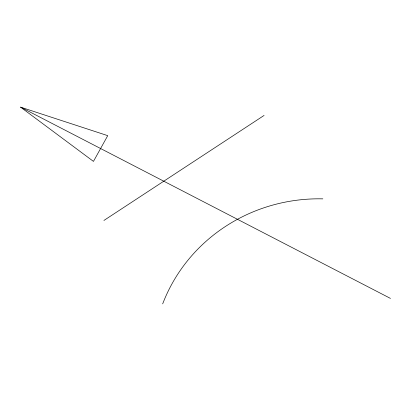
<?xml version="1.0" encoding="UTF-8"?>
<svg xmlns="http://www.w3.org/2000/svg" width="411" height="411" viewBox="0 0 411 411"><rect width="100%" height="100%" fill="white"/><g stroke="black" fill="none" stroke-linecap="round" stroke-linejoin="round"><path stroke-width="0.62" d="M103.916 220.45L264.078 115.44M20.55 107.132L107.733 135.651L93.456 161.395L20.55 107.132L390.45 298.412M162.679 303.868A166.486 160.66 0.5 0 1 322.841 198.862"/></g></svg>
